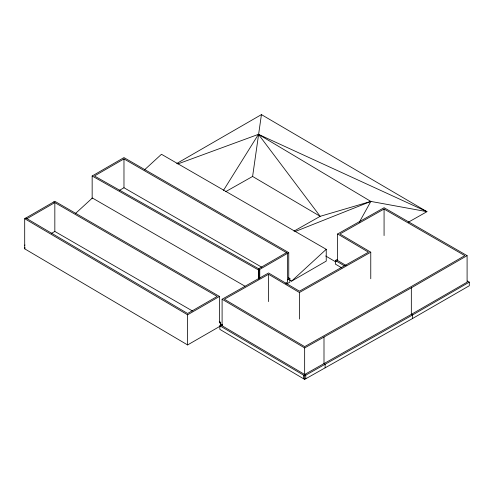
<?xml version="1.0" encoding="UTF-8"?>
<svg xmlns="http://www.w3.org/2000/svg" width="494" height="494" viewBox="0 0 494 494"><rect width="100%" height="100%" fill="white"/><g stroke="black" fill="none" stroke-linecap="round" stroke-linejoin="round"><path stroke-width="0.74" d="M219.935 326.299L187.609 344.942L24.7 248.828L24.7 218.688L54.846 201.299L219.459 296.431L219.459 322.971L220.596 322.31L220.596 325.916M259.764 278.486L259.764 269.384L288.749 252.632L123.969 157.598L92.156 175.988L92.156 198.594M225.752 191.616L252.601 176.451L261.431 114.608L426.97 211.673L408.297 222.232M359.292 222.263L370.846 201.422L426.97 211.673L258.455 134.343L177.791 163.959M223.492 190.363L258.455 134.343L370.846 201.422L295.066 231.581M144.421 169.93L161.464 154.282L326.238 249.316L326.238 261.11L291.584 281.135L289.583 279.981M291.584 281.135L326.238 249.316M75.316 213.636L92.378 198.001L244.987 286.199M258.628 279.141L258.628 270.039L259.764 269.384L94.434 175.981L123.975 158.907L287.613 253.292L287.613 282.123L285.637 283.266M26.96 218.694L54.834 202.596L54.834 231.433L192.469 310.973M119.375 190.394L123.975 187.739L123.975 158.907M24.719 248.815L25.046 248.63M51.512 233.347L54.834 231.433M176.747 163.502L261.431 114.608M258.615 268.736L286.495 252.644M187.609 344.942L187.609 314.802L219.459 296.431M287.613 279.826L289.885 278.517L289.885 282.123L286.594 284.019M467.096 255.639L384.085 207.715L337.624 233.965L368.499 252.181L299.438 291.194L268.563 272.984L222.102 299.234L304.656 347.937L411.329 287.835L467.096 255.639L467.096 282.179L411.329 314.375L304.656 374.477L220.979 325.108M219.836 325.756L304.656 375.786L412.447 315.042L469.3 282.142L469.3 285.748L412.397 318.599L304.656 379.392L219.836 329.362L219.836 325.756L222.325 324.354M24.7 247.519L25.046 247.321M24.7 245.222L25.046 245.03M294.004 231.112L320.18 216.323L370.846 201.422M299.413 319.062L299.413 292.51L268.538 274.293L224.375 299.247L304.681 346.627L410.199 287.181L464.823 255.639L384.073 209.018L339.897 233.983L370.766 252.193L370.766 278.752M341.922 267.97L335.358 264.092L335.358 260.492L337.365 259.356M336.476 261.153L337.624 260.505L346.164 265.544M299.413 292.51L370.766 252.193M92.156 175.988L258.628 270.039M467.299 280.987L469.3 282.142M411.329 287.835L411.329 314.375L412.397 314.993L412.447 318.642M288.552 277.745L289.885 278.517M123.975 187.739L261.851 267.26M53.716 201.953L217.187 296.431L187.621 313.48L25.836 218.027M219.262 321.545L220.596 322.31M220.293 323.78L222.294 324.935M252.601 176.451L320.18 216.323L258.455 134.343M335.358 260.492L344.411 265.834M325.688 255.978L335.611 261.826M24.7 218.688L187.609 314.802M411.329 314.375L412.447 315.042M384.073 209.018L384.073 235.576M337.624 233.965L337.624 260.505M325.114 367.845L325.114 364.245L323.996 363.578L323.996 337.044M305.774 378.744L305.774 375.137L304.656 374.477L304.656 347.937M304.656 375.786L304.656 379.392M303.507 375.125L303.507 378.731M288.749 252.632L288.749 279.172M268.538 274.293L268.538 301.606M258.967 269.841L258.967 278.178M222.102 299.234L222.102 325.768"/></g></svg>
